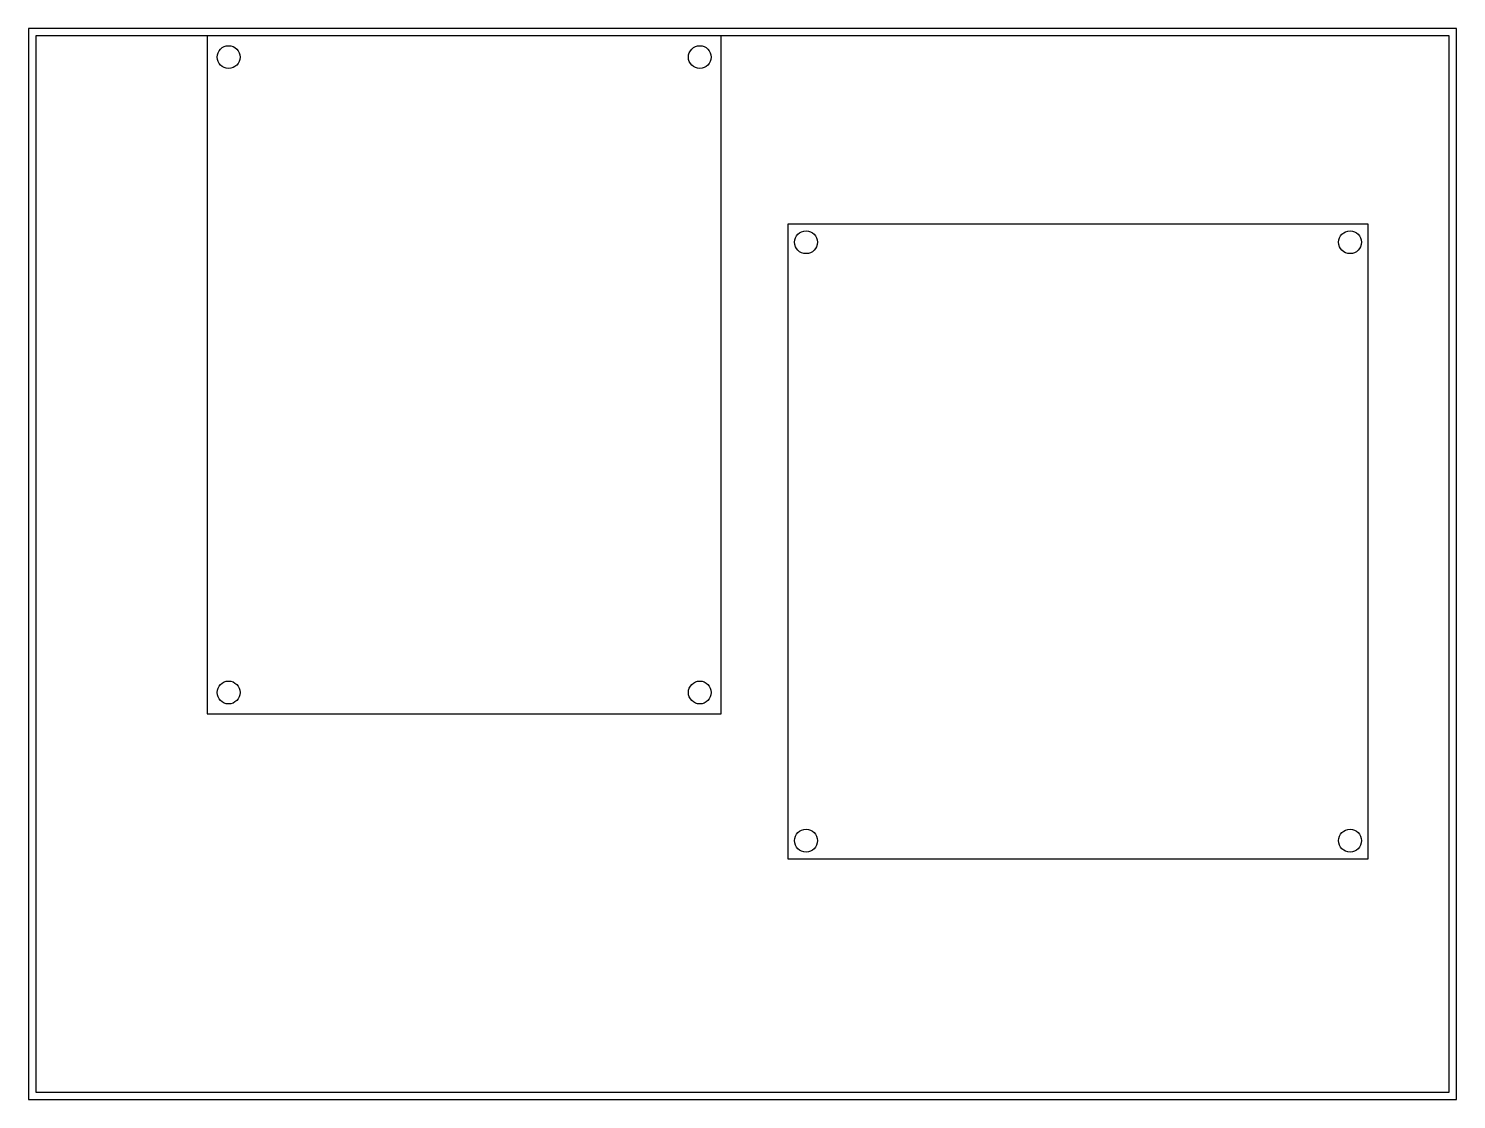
# Model space of a CAD drawing. Header units: inches. Extents: x 0 to 200, y 0 to 150.
import ezdxf

# ---------------------------------------------------------------- set-up
doc = ezdxf.new("R2010")
doc.units = ezdxf.units.IN
doc.header["$MEASUREMENT"] = 0

msp = doc.modelspace()

# ---------------------------------------------------------------- linework, layer by layer
for points in [[(0, 0), (200, 0), (200, 150), (0, 150)], [(1, 1), (199, 1), (199, 149), (1, 149)], [(25.02, 54), (97.02, 54), (97.02, 149), (25.02, 149)], [(106.36, 33.71), (187.64, 33.71), (187.64, 122.61), (106.36, 122.61)]]:
    msp.add_lwpolyline(points, close=True)
for centre in [(28.02, 146), (94.02, 146), (108.9, 120.07), (185.1, 120.07), (28.02, 57), (94.02, 57), (108.9, 36.25), (185.1, 36.25)]:
    msp.add_circle(centre, 1.6)

doc.saveas('drawing.dxf')
